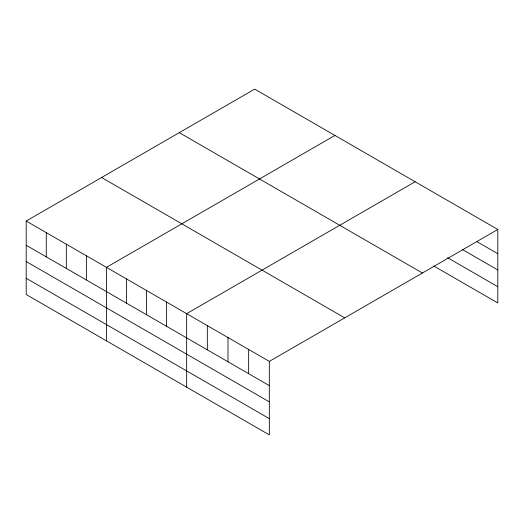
<?xml version="1.0" encoding="UTF-8"?>
<svg xmlns="http://www.w3.org/2000/svg" width="524" height="524" viewBox="0 0 524 524"><rect width="100%" height="100%" fill="white"/><g stroke="black" fill="none" stroke-linecap="round" stroke-linejoin="round"><path stroke-width="0.79" d="M269.316 401.875L269.316 361.396L26.2 221.036L26.2 294.521L269.316 434.881L269.316 401.875L26.2 261.515M433.741 265.982L497.8 302.964L497.8 229.479L254.684 89.119L26.2 221.036M334.915 135.441L106.431 267.351L106.431 340.836M415.139 181.756L186.655 313.673L186.655 387.157M269.316 361.396L497.8 229.479M477.135 241.774L497.8 253.701M462.672 249.679L497.8 269.958M447.516 257.677L497.8 286.707M179.287 132.651L422.403 273.011M101.597 177.505L344.713 317.865M26.2 245.258L269.316 385.618M26.2 278.264L269.316 418.624M248.651 349.462L248.651 373.684M227.986 337.535L227.986 361.756M207.321 325.601L207.321 349.822M166.599 302.093L166.599 326.314M146.543 290.512L146.543 314.734M126.487 278.932L126.487 303.154M86.368 255.771L86.368 279.993M66.312 244.197L66.312 268.412M46.256 232.617L46.256 256.832"/></g></svg>
